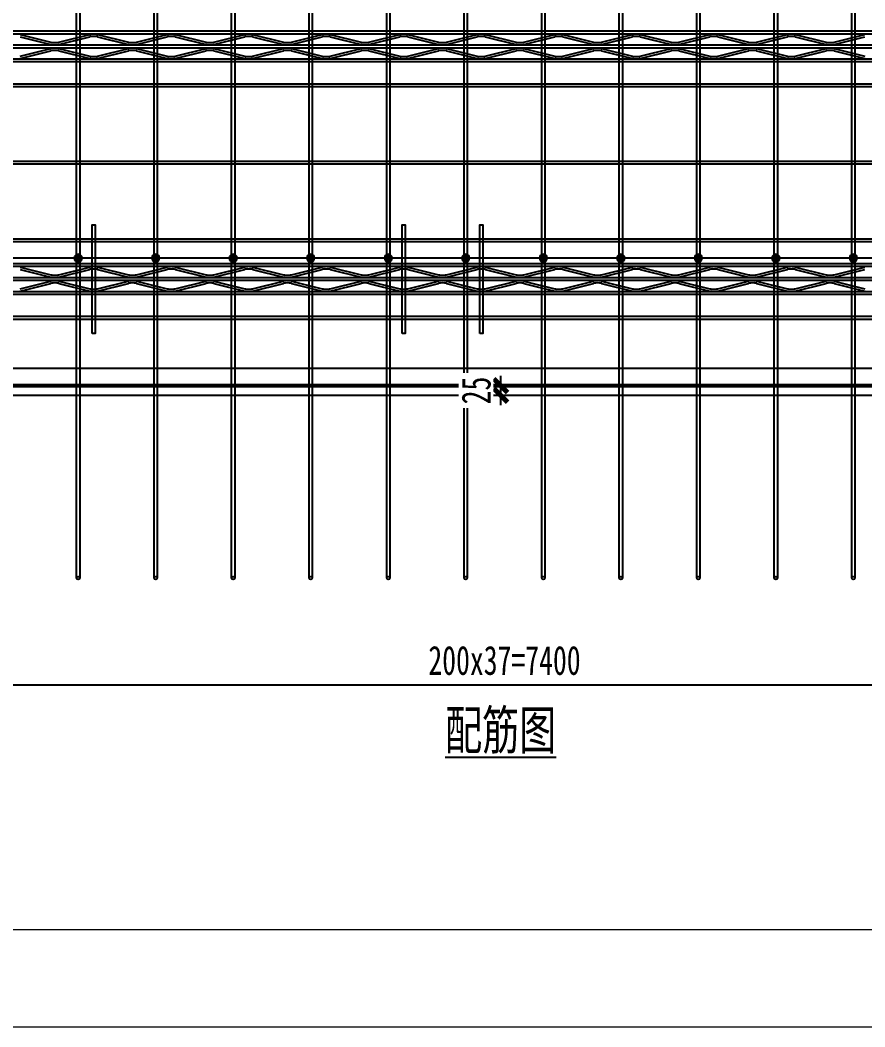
# Model space of a CAD drawing. Extents: x -524 to 129100, y -10500 to 1.
# Drawn here: x 2743 to 4922, y -10500 to -7903 of the extents above; entities that cross this region are included whole.
import ezdxf

# ---------------------------------------------------------------- set-up
doc = ezdxf.new("R2010")
doc.units = 0
doc.header["$LTSCALE"] = 250
doc.linetypes.add('BeePC_CENTER', pattern=[2, 1.25, -0.25, 0.25, -0.25])
doc.layers.get('0').update_dxf_attribs({"linetype": 'CONTINUOUS'})
doc.layers.get('Defpoints').update_dxf_attribs({"linetype": 'CONTINUOUS'})
for name, color, linetype in [('BeePC-CC', 171, 'CONTINUOUS'), ('BeePC-CCBZ', 110, 'CONTINUOUS'), ('BeePC-GJ-LEVEL', 141, 'CONTINUOUS'), ('BeePC-GJ-Truss', 185, 'CONTINUOUS'), ('BeePC-TONG-ZT', 50, 'CONTINUOUS')]:
    doc.layers.add(name, color=color, linetype=linetype)
doc.layers.add('G-ANNO-TTLB', color=7, linetype='CONTINUOUS', lineweight=9)
doc.layers.add('G-ANNO-TTLB-THIN', color=7, linetype='CONTINUOUS', lineweight=9)
doc.styles.add('BeePC_Dim', font='simfang.ttf', dxfattribs={"width": 0.7})
doc.styles.add('BeePC_Text', font='simfang.ttf', dxfattribs={"width": 0.7})
doc.dimstyles.new('BeePC_DIM_25_25', dxfattribs={"dimtxt": 75, "dimasz": 25, "dimexe": 25, "dimexo": 0, "dimgap": 25, "dimtad": 1, "dimdec": 0, "dimzin": 0, "dimdsep": 46, "dimtxsty": 'BeePC_Dim', "dimblk": 'ARCHTICK', "dimcen": 0, "dimdle": 25, "dimclrt": 7, "dimadec": 0, "dimazin": 0, "dimtfac": 1, "dimtdec": 0, "dimtix": 1, "dimtmove": 2, "dimatfit": 3, "dimfxl": 250, "dimfxlon": 1, "dimtfill": 1, "dimtolj": 1, "dimtzin": 0, "dimarcsym": 0})

# ---------------------------------------------------------------- blocks, each defined once
blk = doc.blocks.new('A2-嗡嗡 - A2_嗡嗡-493291-DB1详图')
at = {"layer": 'G-ANNO-TTLB'}
blk.add_line((586.5, -513), (27.5, -513), dxfattribs=at)
at = {"layer": 'G-ANNO-TTLB-THIN'}
blk.add_line((2.5, -523), (596.5, -523), dxfattribs=at)
blk = doc.blocks.new('_ArchTick')
at = {"color": 0, "linetype": 'ByBlock', "const_width": 0.5}
blk.add_lwpolyline([(-0.71, -0.71), (0.71, 0.71)], dxfattribs=at)
blk = doc.blocks.new('*D16')
at = {"layer": 'BeePC-CCBZ', "color": 0, "lineweight": -2, "transparency": 16777216}
for p, q in [((292.6, -9417.9), (292.6, -9642.9)), ((7692.6, -9417.9), (7692.6, -9642.9)), ((267.6, -9617.9), (7717.6, -9617.9))]:
    blk.add_line(p, q, dxfattribs=at)
at = {"layer": 'Defpoints', "color": 0, "transparency": 16777216}
for p in [(7692.6, -8083.3), (292.6, -8321.8), (7692.6, -9617.9)]:
    blk.add_point(p, dxfattribs=at)
at = {"layer": 'BeePC-CCBZ', "color": 0, "lineweight": -2, "transparency": 16777216, "xscale": 25, "yscale": 25, "zscale": 25, "rotation": 180}
blk.add_blockref('_ArchTick', (292.6, -9617.9), dxfattribs=at)
at = {"layer": 'BeePC-CCBZ', "color": 0, "lineweight": -2, "transparency": 16777216, "xscale": 25, "yscale": 25, "zscale": 25}
blk.add_blockref('_ArchTick', (7692.6, -9617.9), dxfattribs=at)
at = {"layer": 'BeePC-CCBZ', "color": 7, "linetype": 'BeePC_CENTER', "transparency": 16777216, "insert": (3992.6, -9555), "char_height": 75, "attachment_point": 5, "style": 'BeePC_Dim', "bg_fill": 3, "box_fill_scale": 1.1, "bg_fill_color": 256, "bg_fill_true_color": 13158600, "bg_fill_transparency": 0}
blk.add_mtext('\\A1;200x37=7400', dxfattribs=at)
blk = doc.blocks.new('*D20')
at = {"layer": 'BeePC-CCBZ', "color": 0, "lineweight": -2, "transparency": 16777216}
for p, q in [((8204.8, -6445.9), (8204.8, -8895.9)), ((8004.8, -6470.9), (8229.8, -6470.9)), ((8004.8, -8870.9), (8229.8, -8870.9))]:
    blk.add_line(p, q, dxfattribs=at)
at = {"layer": 'Defpoints', "color": 0, "transparency": 16777216}
for p in [(3982.6, -6470.9), (3982.6, -8870.9), (8204.8, -8870.9)]:
    blk.add_point(p, dxfattribs=at)
at = {"layer": 'BeePC-CCBZ', "color": 0, "lineweight": -2, "transparency": 16777216, "xscale": 25, "yscale": 25, "zscale": 25}
for p, rotation in [((8204.8, -6470.9), 90), ((8204.8, -8870.9), 270)]:
    blk.add_blockref('_ArchTick', p, dxfattribs=dict(at, rotation=rotation))
at = {"layer": 'BeePC-CCBZ', "color": 7, "linetype": 'BeePC_CENTER', "transparency": 16777216, "insert": (8141.9, -7670.9), "char_height": 75, "attachment_point": 5, "rotation": 90, "style": 'BeePC_Dim', "bg_fill": 3, "box_fill_scale": 1.1, "bg_fill_color": 256, "bg_fill_true_color": 13158600, "bg_fill_transparency": 0}
blk.add_mtext('\\A1;200x12=2400', dxfattribs=at)
blk = doc.blocks.new('*D21')
at = {"layer": 'BeePC-CCBZ', "color": 0, "lineweight": -2, "transparency": 16777216}
for p, q in [((8204.8, -8845.9), (8204.8, -9370.9)), ((8004.8, -8870.9), (8229.8, -8870.9)), ((8004.8, -9345.9), (8229.8, -9345.9))]:
    blk.add_line(p, q, dxfattribs=at)
at = {"layer": 'Defpoints', "color": 0, "transparency": 16777216}
for p in [(3982.6, -8870.9), (492.6, -9345.9), (8204.8, -9345.9)]:
    blk.add_point(p, dxfattribs=at)
at = {"layer": 'BeePC-CCBZ', "color": 0, "lineweight": -2, "transparency": 16777216, "xscale": 25, "yscale": 25, "zscale": 25}
for p, rotation in [((8204.8, -8870.9), 90), ((8204.8, -9345.9), 270)]:
    blk.add_blockref('_ArchTick', p, dxfattribs=dict(at, rotation=rotation))
at = {"layer": 'BeePC-CCBZ', "color": 7, "linetype": 'BeePC_CENTER', "transparency": 16777216, "insert": (8141.9, -9108.4), "char_height": 75, "attachment_point": 5, "rotation": 90, "style": 'BeePC_Dim', "bg_fill": 3, "box_fill_scale": 1.1, "bg_fill_color": 256, "bg_fill_true_color": 13158600, "bg_fill_transparency": 0}
blk.add_mtext('\\A1;475', dxfattribs=at)
blk = doc.blocks.new('*D22')
at = {"layer": 'BeePC-CCBZ', "color": 0, "lineweight": -2, "transparency": 16777216}
for p, q in [((3982.6, -8820.9), (3982.6, -8895.9)), ((3982.6, -8845.9), (3957.6, -8845.9)), ((3982.6, -8870.9), (3957.6, -8870.9))]:
    blk.add_line(p, q, dxfattribs=at)
at = {"layer": 'Defpoints', "color": 0, "transparency": 16777216}
for p in [(3982.6, -8845.9), (3982.6, -8870.9), (3982.6, -8870.9)]:
    blk.add_point(p, dxfattribs=at)
at = {"layer": 'BeePC-CCBZ', "color": 0, "lineweight": -2, "transparency": 16777216, "xscale": 25, "yscale": 25, "zscale": 25}
for p, rotation in [((3982.6, -8845.9), 270), ((3982.6, -8870.9), 90)]:
    blk.add_blockref('_ArchTick', p, dxfattribs=dict(at, rotation=rotation))
at = {"layer": 'BeePC-CCBZ', "color": 7, "linetype": 'BeePC_CENTER', "transparency": 16777216, "insert": (3919.7, -8858.4), "char_height": 75, "attachment_point": 5, "rotation": 90, "style": 'BeePC_Dim', "bg_fill": 3, "box_fill_scale": 1.1, "bg_fill_color": 256, "bg_fill_true_color": 13158600, "bg_fill_transparency": 0}
blk.add_mtext('\\A1;25', dxfattribs=at)
blk = doc.blocks.new('BeePC_TagPoint')
h = blk.add_hatch(color=256)
edge = h.paths.add_edge_path(flags=0)
edge.add_arc((0, 0), 10, 0, 180)
edge.add_arc((0, 0), 10, 180, 360)
blk.add_lwpolyline([(10, 0, 1), (-10, 0, 1)], format="xyb", close=True)

msp = doc.modelspace()

# ---------------------------------------------------------------- block references
at = {"xscale": 25, "yscale": 25, "zscale": 25}
msp.add_blockref('A2-嗡嗡 - A2_嗡嗡-493291-DB1详图', (-62.5, 2575), dxfattribs=at)

# ---------------------------------------------------------------- next in the draw order: linework, layer by layer
for points in [[(2928.6, -8710.9), (2928.6, -8430.9), (2936.6, -8430.9), (2936.6, -8710.9), (2928.6, -8710.9)], [(3728.6, -8710.9), (3728.6, -8430.9), (3736.6, -8430.9), (3736.6, -8710.9), (3728.6, -8710.9)], [(3928.6, -8710.9), (3928.6, -8430.9), (3936.6, -8430.9), (3936.6, -8710.9), (3928.6, -8710.9)]]:
    msp.add_lwpolyline(points)
at = {"layer": 'BeePC-GJ-LEVEL'}
for points in [[(2888.6, -9341.9), (2888.6, -6330.9), (2896.6, -6330.9), (2896.6, -9341.9)], [(3088.6, -9341.9), (3088.6, -6330.9), (3096.6, -6330.9), (3096.6, -9341.9)], [(3288.6, -9341.9), (3288.6, -6330.9), (3296.6, -6330.9), (3296.6, -9341.9)], [(3488.6, -9341.9), (3488.6, -6330.9), (3496.6, -6330.9), (3496.6, -9341.9)], [(3688.6, -9341.9), (3688.6, -6330.9), (3696.6, -6330.9), (3696.6, -9341.9)], [(3888.6, -9341.9), (3888.6, -6330.9), (3896.6, -6330.9), (3896.6, -9341.9)], [(4088.6, -9341.9), (4088.6, -6330.9), (4096.6, -6330.9), (4096.6, -9341.9)], [(4288.6, -9341.9), (4288.6, -6330.9), (4296.6, -6330.9), (4296.6, -9341.9)], [(4488.6, -9341.9), (4488.6, -6330.9), (4496.6, -6330.9), (4496.6, -9341.9)], [(4688.6, -9341.9), (4688.6, -6330.9), (4696.6, -6330.9), (4696.6, -9341.9)], [(4888.6, -9341.9), (4888.6, -6330.9), (4896.6, -6330.9), (4896.6, -9341.9)], [(-17.7, -8066.9), (7932.8, -8066.9), (7932.8, -8074.9), (-17.7, -8074.9), (-17.7, -8066.9)], [(-17.7, -8266.9), (7932.8, -8266.9), (7932.8, -8274.9), (-17.7, -8274.9), (-17.7, -8266.9)], [(-17.7, -8466.9), (7932.8, -8466.9), (7932.8, -8474.9), (-17.7, -8474.9), (-17.7, -8466.9)], [(-17.7, -8666.9), (7932.8, -8666.9), (7932.8, -8674.9), (-17.7, -8674.9), (-17.7, -8666.9)], [(187.3, -8842.9), (7777.8, -8842.9), (7777.8, -8848.9), (187.3, -8848.9), (187.3, -8842.9)]]:
    msp.add_lwpolyline(points, dxfattribs=at)
for centre in [(2892.6, -9341.9), (3092.6, -9341.9), (3292.6, -9341.9), (3492.6, -9341.9), (3692.6, -9341.9), (3892.6, -9341.9), (4092.6, -9341.9), (4292.6, -9341.9), (4492.6, -9341.9), (4692.6, -9341.9), (4892.6, -9341.9)]:
    msp.add_circle(centre, 4, dxfattribs=at)
at = {"layer": 'BeePC-GJ-Truss'}
for points in [[(232.6, -7930.9), (7732.6, -7930.9), (7732.6, -7938.9), (232.6, -7938.9), (232.6, -7930.9)], [(232.6, -7966.9), (7732.6, -7966.9), (7732.6, -7974.9), (232.6, -7974.9), (232.6, -7966.9), (236, -7966.8), (239.2, -7966.4), (242.8, -7965.8), (322.4, -7946.1)], [(2742.8, -7940.1), (2822.4, -7959.8)], [(2742.8, -7946.1), (2822.4, -7965.8)], [(2842.8, -7959.8), (2922.4, -7940.1)], [(2842.8, -7965.8), (2922.4, -7946.1)], [(2942.8, -7940.1), (3022.4, -7959.8)], [(2942.8, -7946.1), (3022.4, -7965.8)], [(3042.8, -7959.8), (3122.4, -7940.1)], [(3042.8, -7965.8), (3122.4, -7946.1)], [(3142.8, -7940.1), (3222.4, -7959.8)], [(3142.8, -7946.1), (3222.4, -7965.8)], [(3242.8, -7959.8), (3322.4, -7940.1)], [(3242.8, -7965.8), (3322.4, -7946.1)], [(3342.8, -7940.1), (3422.4, -7959.8)], [(3342.8, -7946.1), (3422.4, -7965.8)], [(3442.8, -7959.8), (3522.4, -7940.1)], [(3442.8, -7965.8), (3522.4, -7946.1)], [(3542.8, -7940.1), (3622.4, -7959.8)], [(3542.8, -7946.1), (3622.4, -7965.8)], [(3642.8, -7959.8), (3722.4, -7940.1)], [(3642.8, -7965.8), (3722.4, -7946.1)], [(3742.8, -7940.1), (3822.4, -7959.8)], [(3742.8, -7946.1), (3822.4, -7965.8)], [(3842.8, -7959.8), (3922.4, -7940.1)], [(3842.8, -7965.8), (3922.4, -7946.1)], [(3942.8, -7940.1), (4022.4, -7959.8)], [(3942.8, -7946.1), (4022.4, -7965.8)], [(4042.8, -7959.8), (4122.4, -7940.1)], [(4042.8, -7965.8), (4122.4, -7946.1)], [(4142.8, -7940.1), (4222.4, -7959.8)], [(4142.8, -7946.1), (4222.4, -7965.8)], [(4242.8, -7959.8), (4322.4, -7940.1)], [(4242.8, -7965.8), (4322.4, -7946.1)], [(4342.8, -7940.1), (4422.4, -7959.8)], [(4342.8, -7946.1), (4422.4, -7965.8)], [(4442.8, -7959.8), (4522.4, -7940.1)], [(4442.8, -7965.8), (4522.4, -7946.1)], [(4542.8, -7940.1), (4622.4, -7959.8)], [(4542.8, -7946.1), (4622.4, -7965.8)], [(4642.8, -7959.8), (4722.4, -7940.1)], [(4642.8, -7965.8), (4722.4, -7946.1)], [(4742.8, -7940.1), (4822.4, -7959.8)], [(4742.8, -7946.1), (4822.4, -7965.8)], [(4842.8, -7959.8), (4922.4, -7940.1)], [(4842.8, -7965.8), (4922.4, -7946.1)], [(2742.8, -7995.8), (2822.4, -7976.1)], [(2742.8, -8001.8), (2822.4, -7982.1)], [(2842.8, -7976.1), (2922.4, -7995.8)], [(2842.8, -7982.1), (2922.4, -8001.8)], [(2942.8, -7995.8), (3022.4, -7976.1)], [(2942.8, -8001.8), (3022.4, -7982.1)], [(3042.8, -7976.1), (3122.4, -7995.8)], [(3042.8, -7982.1), (3122.4, -8001.8)], [(3142.8, -7995.8), (3222.4, -7976.1)], [(3142.8, -8001.8), (3222.4, -7982.1)], [(3242.8, -7976.1), (3322.4, -7995.8)], [(3242.8, -7982.1), (3322.4, -8001.8)], [(3342.8, -7995.8), (3422.4, -7976.1)], [(3342.8, -8001.8), (3422.4, -7982.1)], [(3442.8, -7976.1), (3522.4, -7995.8)], [(3442.8, -7982.1), (3522.4, -8001.8)], [(3542.8, -7995.8), (3622.4, -7976.1)], [(3542.8, -8001.8), (3622.4, -7982.1)], [(3642.8, -7976.1), (3722.4, -7995.8)], [(3642.8, -7982.1), (3722.4, -8001.8)], [(3742.8, -7995.8), (3822.4, -7976.1)], [(3742.8, -8001.8), (3822.4, -7982.1)], [(3842.8, -7976.1), (3922.4, -7995.8)], [(3842.8, -7982.1), (3922.4, -8001.8)], [(3942.8, -7995.8), (4022.4, -7976.1)], [(3942.8, -8001.8), (4022.4, -7982.1)], [(4042.8, -7976.1), (4122.4, -7995.8)], [(4042.8, -7982.1), (4122.4, -8001.8)], [(4142.8, -7995.8), (4222.4, -7976.1)], [(4142.8, -8001.8), (4222.4, -7982.1)], [(4242.8, -7976.1), (4322.4, -7995.8)], [(4242.8, -7982.1), (4322.4, -8001.8)], [(4342.8, -7995.8), (4422.4, -7976.1)], [(4342.8, -8001.8), (4422.4, -7982.1)], [(4442.8, -7976.1), (4522.4, -7995.8)], [(4442.8, -7982.1), (4522.4, -8001.8)], [(4542.8, -7995.8), (4622.4, -7976.1)], [(4542.8, -8001.8), (4622.4, -7982.1)], [(4642.8, -7976.1), (4722.4, -7995.8)], [(4642.8, -7982.1), (4722.4, -8001.8)], [(4742.8, -7995.8), (4822.4, -7976.1)], [(4742.8, -8001.8), (4822.4, -7982.1)], [(4842.8, -7976.1), (4922.4, -7995.8)], [(4842.8, -7982.1), (4922.4, -8001.8)], [(232.6, -8002.9), (7732.6, -8002.9), (7732.6, -8010.9), (232.6, -8010.9), (232.6, -8002.9)], [(232.6, -8530.9), (7732.6, -8530.9), (7732.6, -8538.9), (232.6, -8538.9), (232.6, -8530.9)], [(2742.8, -8540.1), (2822.4, -8559.8)], [(2842.8, -8559.8), (2922.4, -8540.1)], [(2942.8, -8540.1), (3022.4, -8559.8)], [(3042.8, -8559.8), (3122.4, -8540.1)], [(3142.8, -8540.1), (3222.4, -8559.8)], [(3242.8, -8559.8), (3322.4, -8540.1)], [(3342.8, -8540.1), (3422.4, -8559.8)], [(3442.8, -8559.8), (3522.4, -8540.1)], [(3542.8, -8540.1), (3622.4, -8559.8)], [(3642.8, -8559.8), (3722.4, -8540.1)], [(3742.8, -8540.1), (3822.4, -8559.8)], [(3842.8, -8559.8), (3922.4, -8540.1)], [(3942.8, -8540.1), (4022.4, -8559.8)], [(4042.8, -8559.8), (4122.4, -8540.1)], [(4142.8, -8540.1), (4222.4, -8559.8)], [(4242.8, -8559.8), (4322.4, -8540.1)], [(4342.8, -8540.1), (4422.4, -8559.8)], [(4442.8, -8559.8), (4522.4, -8540.1)], [(4542.8, -8540.1), (4622.4, -8559.8)], [(4642.8, -8559.8), (4722.4, -8540.1)], [(4742.8, -8540.1), (4822.4, -8559.8)], [(4842.8, -8559.8), (4922.4, -8540.1)], [(232.6, -8566.9), (7732.6, -8566.9), (7732.6, -8574.9), (232.6, -8574.9), (232.6, -8566.9), (236, -8566.8), (239.2, -8566.4), (242.8, -8565.8), (322.4, -8546.1)], [(2742.8, -8546.1), (2822.4, -8565.8)], [(2842.8, -8565.8), (2922.4, -8546.1)], [(2942.8, -8546.1), (3022.4, -8565.8)], [(3042.8, -8565.8), (3122.4, -8546.1)], [(3142.8, -8546.1), (3222.4, -8565.8)], [(3242.8, -8565.8), (3322.4, -8546.1)], [(3342.8, -8546.1), (3422.4, -8565.8)], [(3442.8, -8565.8), (3522.4, -8546.1)], [(3542.8, -8546.1), (3622.4, -8565.8)], [(3642.8, -8565.8), (3722.4, -8546.1)], [(3742.8, -8546.1), (3822.4, -8565.8)], [(3842.8, -8565.8), (3922.4, -8546.1)], [(3942.8, -8546.1), (4022.4, -8565.8)], [(4042.8, -8565.8), (4122.4, -8546.1)], [(4142.8, -8546.1), (4222.4, -8565.8)], [(4242.8, -8565.8), (4322.4, -8546.1)], [(4342.8, -8546.1), (4422.4, -8565.8)], [(4442.8, -8565.8), (4522.4, -8546.1)], [(4542.8, -8546.1), (4622.4, -8565.8)], [(4642.8, -8565.8), (4722.4, -8546.1)], [(4742.8, -8546.1), (4822.4, -8565.8)], [(4842.8, -8565.8), (4922.4, -8546.1)], [(2742.8, -8595.8), (2822.4, -8576.1)], [(2742.8, -8601.8), (2822.4, -8582.1)], [(2842.8, -8576.1), (2922.4, -8595.8)], [(2842.8, -8582.1), (2922.4, -8601.8)], [(2942.8, -8595.8), (3022.4, -8576.1)], [(2942.8, -8601.8), (3022.4, -8582.1)], [(3042.8, -8576.1), (3122.4, -8595.8)], [(3042.8, -8582.1), (3122.4, -8601.8)], [(3142.8, -8595.8), (3222.4, -8576.1)], [(3142.8, -8601.8), (3222.4, -8582.1)], [(3242.8, -8576.1), (3322.4, -8595.8)], [(3242.8, -8582.1), (3322.4, -8601.8)], [(3342.8, -8595.8), (3422.4, -8576.1)], [(3342.8, -8601.8), (3422.4, -8582.1)], [(3442.8, -8576.1), (3522.4, -8595.8)], [(3442.8, -8582.1), (3522.4, -8601.8)], [(3542.8, -8595.8), (3622.4, -8576.1)], [(3542.8, -8601.8), (3622.4, -8582.1)], [(3642.8, -8576.1), (3722.4, -8595.8)], [(3642.8, -8582.1), (3722.4, -8601.8)], [(3742.8, -8595.8), (3822.4, -8576.1)], [(3742.8, -8601.8), (3822.4, -8582.1)], [(3842.8, -8576.1), (3922.4, -8595.8)], [(3842.8, -8582.1), (3922.4, -8601.8)], [(3942.8, -8595.8), (4022.4, -8576.1)], [(3942.8, -8601.8), (4022.4, -8582.1)], [(4042.8, -8576.1), (4122.4, -8595.8)], [(4042.8, -8582.1), (4122.4, -8601.8)], [(4142.8, -8595.8), (4222.4, -8576.1)], [(4142.8, -8601.8), (4222.4, -8582.1)], [(4242.8, -8576.1), (4322.4, -8595.8)], [(4242.8, -8582.1), (4322.4, -8601.8)], [(4342.8, -8595.8), (4422.4, -8576.1)], [(4342.8, -8601.8), (4422.4, -8582.1)], [(4442.8, -8576.1), (4522.4, -8595.8)], [(4442.8, -8582.1), (4522.4, -8601.8)], [(4542.8, -8595.8), (4622.4, -8576.1)], [(4542.8, -8601.8), (4622.4, -8582.1)], [(4642.8, -8576.1), (4722.4, -8595.8)], [(4642.8, -8582.1), (4722.4, -8601.8)], [(4742.8, -8595.8), (4822.4, -8576.1)], [(4742.8, -8601.8), (4822.4, -8582.1)], [(4842.8, -8576.1), (4922.4, -8595.8)], [(4842.8, -8582.1), (4922.4, -8601.8)], [(232.6, -8602.9), (7732.6, -8602.9), (7732.6, -8610.9), (232.6, -8610.9), (232.6, -8602.9)]]:
    msp.add_lwpolyline(points, dxfattribs=at)
for centre, major_axis, start_param, end_param in [((2933.8, -7944.1), (18, 0), 1.635672, 2.256488), ((2931.4, -7948.4), (12, 0), 1.470144, 2.422017), ((2931.4, -7944.1), (18, 0), 0.885104, 1.50592), ((2933.8, -7948.4), (12, 0), 0.719576, 1.671449), ((3133.8, -7944.1), (18, 0), 1.635672, 2.256488), ((3131.4, -7948.4), (12, 0), 1.470144, 2.422017), ((3131.4, -7944.1), (18, 0), 0.885104, 1.50592), ((3133.8, -7948.4), (12, 0), 0.719576, 1.671449), ((3333.8, -7944.1), (18, 0), 1.635672, 2.256488), ((3331.4, -7948.4), (12, 0), 1.470144, 2.422017), ((3331.4, -7944.1), (18, 0), 0.885104, 1.50592), ((3333.8, -7948.4), (12, 0), 0.719576, 1.671449), ((3533.8, -7944.1), (18, 0), 1.635672, 2.256488), ((3531.4, -7948.4), (12, 0), 1.470144, 2.422017), ((3531.4, -7944.1), (18, 0), 0.885104, 1.50592), ((3533.8, -7948.4), (12, 0), 0.719576, 1.671449), ((3733.8, -7944.1), (18, 0), 1.635672, 2.256488), ((3731.4, -7948.4), (12, 0), 1.470144, 2.422017), ((3731.4, -7944.1), (18, 0), 0.885104, 1.50592), ((3733.8, -7948.4), (12, 0), 0.719576, 1.671449), ((3933.8, -7944.1), (18, 0), 1.635672, 2.256488), ((3931.4, -7948.4), (12, 0), 1.470144, 2.422017), ((3931.4, -7944.1), (18, 0), 0.885104, 1.50592), ((3933.8, -7948.4), (12, 0), 0.719576, 1.671449), ((4133.8, -7944.1), (18, 0), 1.635672, 2.256488), ((4131.4, -7948.4), (12, 0), 1.470144, 2.422017), ((4131.4, -7944.1), (18, 0), 0.885104, 1.50592), ((4133.8, -7948.4), (12, 0), 0.719576, 1.671449), ((4333.8, -7944.1), (18, 0), 1.635672, 2.256488), ((4331.4, -7948.4), (12, 0), 1.470144, 2.422017), ((4331.4, -7944.1), (18, 0), 0.885104, 1.50592), ((4333.8, -7948.4), (12, 0), 0.719576, 1.671449), ((4533.8, -7944.1), (18, 0), 1.635672, 2.256488), ((4531.4, -7948.4), (12, 0), 1.470144, 2.422017), ((4531.4, -7944.1), (18, 0), 0.885104, 1.50592), ((4533.8, -7948.4), (12, 0), 0.719576, 1.671449), ((4733.8, -7944.1), (18, 0), 1.635672, 2.256488), ((4731.4, -7948.4), (12, 0), 1.470144, 2.422017), ((4731.4, -7944.1), (18, 0), 0.885104, 1.50592), ((4733.8, -7948.4), (12, 0), 0.719576, 1.671449), ((2831.4, -7957.5), (12, 0), 3.861169, 4.813041), ((2833.8, -7961.8), (18, 0), 4.026697, 4.647513), ((2833.8, -7957.5), (12, 0), 4.611737, 5.563609), ((2831.4, -7961.8), (18, 0), 4.777265, 5.398081), ((3031.4, -7957.5), (12, 0), 3.861169, 4.813041), ((3033.8, -7961.8), (18, 0), 4.026697, 4.647513), ((3033.8, -7957.5), (12, 0), 4.611737, 5.563609), ((3031.4, -7961.8), (18, 0), 4.777265, 5.398081), ((3231.4, -7957.5), (12, 0), 3.861169, 4.813041), ((3233.8, -7961.8), (18, 0), 4.026697, 4.647513), ((3233.8, -7957.5), (12, 0), 4.611737, 5.563609), ((3231.4, -7961.8), (18, 0), 4.777265, 5.398081), ((3431.4, -7957.5), (12, 0), 3.861169, 4.813041), ((3433.8, -7961.8), (18, 0), 4.026697, 4.647513), ((3433.8, -7957.5), (12, 0), 4.611737, 5.563609), ((3431.4, -7961.8), (18, 0), 4.777265, 5.398081), ((3631.4, -7957.5), (12, 0), 3.861169, 4.813041), ((3633.8, -7961.8), (18, 0), 4.026697, 4.647513), ((3633.8, -7957.5), (12, 0), 4.611737, 5.563609), ((3631.4, -7961.8), (18, 0), 4.777265, 5.398081), ((3831.4, -7957.5), (12, 0), 3.861169, 4.813041), ((3833.8, -7961.8), (18, 0), 4.026697, 4.647513), ((3833.8, -7957.5), (12, 0), 4.611737, 5.563609), ((3831.4, -7961.8), (18, 0), 4.777265, 5.398081), ((4031.4, -7957.5), (12, 0), 3.861169, 4.813041), ((4033.8, -7961.8), (18, 0), 4.026697, 4.647513), ((4033.8, -7957.5), (12, 0), 4.611737, 5.563609), ((4031.4, -7961.8), (18, 0), 4.777265, 5.398081), ((4231.4, -7957.5), (12, 0), 3.861169, 4.813041), ((4233.8, -7961.8), (18, 0), 4.026697, 4.647513), ((4233.8, -7957.5), (12, 0), 4.611737, 5.563609), ((4231.4, -7961.8), (18, 0), 4.777265, 5.398081), ((4431.4, -7957.5), (12, 0), 3.861169, 4.813041), ((4433.8, -7961.8), (18, 0), 4.026697, 4.647513), ((4433.8, -7957.5), (12, 0), 4.611737, 5.563609), ((4431.4, -7961.8), (18, 0), 4.777265, 5.398081), ((4631.4, -7957.5), (12, 0), 3.861169, 4.813041), ((4633.8, -7961.8), (18, 0), 4.026697, 4.647513), ((4633.8, -7957.5), (12, 0), 4.611737, 5.563609), ((4631.4, -7961.8), (18, 0), 4.777265, 5.398081), ((4831.4, -7957.5), (12, 0), 3.861169, 4.813041), ((4833.8, -7961.8), (18, 0), 4.026697, 4.647513), ((4833.8, -7957.5), (12, 0), 4.611737, 5.563609), ((4831.4, -7961.8), (18, 0), 4.777265, 5.398081), ((2833.8, -7980.1), (18, 0), 1.635672, 2.256488), ((2831.4, -7984.4), (12, 0), 1.470144, 2.422017), ((2831.4, -7980.1), (18, 0), 0.885104, 1.50592), ((2833.8, -7984.4), (12, 0), 0.719576, 1.671449), ((2931.4, -7993.5), (12, 0), 3.861169, 4.813041), ((2933.8, -7993.5), (12, 0), 4.611737, 5.563609), ((3033.8, -7980.1), (18, 0), 1.635672, 2.256488), ((3031.4, -7984.4), (12, 0), 1.470144, 2.422017), ((3031.4, -7980.1), (18, 0), 0.885104, 1.50592), ((3033.8, -7984.4), (12, 0), 0.719576, 1.671449), ((3131.4, -7993.5), (12, 0), 3.861169, 4.813041), ((3133.8, -7993.5), (12, 0), 4.611737, 5.563609), ((3233.8, -7980.1), (18, 0), 1.635672, 2.256488), ((3231.4, -7984.4), (12, 0), 1.470144, 2.422017), ((3231.4, -7980.1), (18, 0), 0.885104, 1.50592), ((3233.8, -7984.4), (12, 0), 0.719576, 1.671449), ((3331.4, -7993.5), (12, 0), 3.861169, 4.813041), ((3333.8, -7993.5), (12, 0), 4.611737, 5.563609), ((3433.8, -7980.1), (18, 0), 1.635672, 2.256488), ((3431.4, -7984.4), (12, 0), 1.470144, 2.422017), ((3431.4, -7980.1), (18, 0), 0.885104, 1.50592), ((3433.8, -7984.4), (12, 0), 0.719576, 1.671449), ((3531.4, -7993.5), (12, 0), 3.861169, 4.813041), ((3533.8, -7993.5), (12, 0), 4.611737, 5.563609), ((3633.8, -7980.1), (18, 0), 1.635672, 2.256488), ((3631.4, -7984.4), (12, 0), 1.470144, 2.422017), ((3631.4, -7980.1), (18, 0), 0.885104, 1.50592), ((3633.8, -7984.4), (12, 0), 0.719576, 1.671449), ((3731.4, -7993.5), (12, 0), 3.861169, 4.813041), ((3733.8, -7993.5), (12, 0), 4.611737, 5.563609), ((3833.8, -7980.1), (18, 0), 1.635672, 2.256488), ((3831.4, -7984.4), (12, 0), 1.470144, 2.422017), ((3831.4, -7980.1), (18, 0), 0.885104, 1.50592), ((3833.8, -7984.4), (12, 0), 0.719576, 1.671449), ((3931.4, -7993.5), (12, 0), 3.861169, 4.813041), ((3933.8, -7993.5), (12, 0), 4.611737, 5.563609), ((4033.8, -7980.1), (18, 0), 1.635672, 2.256488), ((4031.4, -7984.4), (12, 0), 1.470144, 2.422017), ((4031.4, -7980.1), (18, 0), 0.885104, 1.50592), ((4033.8, -7984.4), (12, 0), 0.719576, 1.671449), ((4131.4, -7993.5), (12, 0), 3.861169, 4.813041), ((4133.8, -7993.5), (12, 0), 4.611737, 5.563609), ((4233.8, -7980.1), (18, 0), 1.635672, 2.256488), ((4231.4, -7984.4), (12, 0), 1.470144, 2.422017), ((4231.4, -7980.1), (18, 0), 0.885104, 1.50592), ((4233.8, -7984.4), (12, 0), 0.719576, 1.671449), ((4331.4, -7993.5), (12, 0), 3.861169, 4.813041), ((4333.8, -7993.5), (12, 0), 4.611737, 5.563609), ((4433.8, -7980.1), (18, 0), 1.635672, 2.256488), ((4431.4, -7984.4), (12, 0), 1.470144, 2.422017), ((4431.4, -7980.1), (18, 0), 0.885104, 1.50592), ((4433.8, -7984.4), (12, 0), 0.719576, 1.671449), ((4531.4, -7993.5), (12, 0), 3.861169, 4.813041), ((4533.8, -7993.5), (12, 0), 4.611737, 5.563609), ((4633.8, -7980.1), (18, 0), 1.635672, 2.256488), ((4631.4, -7984.4), (12, 0), 1.470144, 2.422017), ((4631.4, -7980.1), (18, 0), 0.885104, 1.50592), ((4633.8, -7984.4), (12, 0), 0.719576, 1.671449), ((4731.4, -7993.5), (12, 0), 3.861169, 4.813041), ((4733.8, -7993.5), (12, 0), 4.611737, 5.563609), ((4833.8, -7980.1), (18, 0), 1.635672, 2.256488), ((4831.4, -7984.4), (12, 0), 1.470144, 2.422017), ((4831.4, -7980.1), (18, 0), 0.885104, 1.50592), ((4833.8, -7984.4), (12, 0), 0.719576, 1.671449), ((2933.8, -7997.8), (18, 0), 4.026697, 4.647513), ((2931.4, -7997.8), (18, 0), 4.777265, 5.398081), ((3133.8, -7997.8), (18, 0), 4.026697, 4.647513), ((3131.4, -7997.8), (18, 0), 4.777265, 5.398081), ((3333.8, -7997.8), (18, 0), 4.026697, 4.647513), ((3331.4, -7997.8), (18, 0), 4.777265, 5.398081), ((3533.8, -7997.8), (18, 0), 4.026697, 4.647513), ((3531.4, -7997.8), (18, 0), 4.777265, 5.398081), ((3733.8, -7997.8), (18, 0), 4.026697, 4.647513), ((3731.4, -7997.8), (18, 0), 4.777265, 5.398081), ((3933.8, -7997.8), (18, 0), 4.026697, 4.647513), ((3931.4, -7997.8), (18, 0), 4.777265, 5.398081), ((4133.8, -7997.8), (18, 0), 4.026697, 4.647513), ((4131.4, -7997.8), (18, 0), 4.777265, 5.398081), ((4333.8, -7997.8), (18, 0), 4.026697, 4.647513), ((4331.4, -7997.8), (18, 0), 4.777265, 5.398081), ((4533.8, -7997.8), (18, 0), 4.026697, 4.647513), ((4531.4, -7997.8), (18, 0), 4.777265, 5.398081), ((4733.8, -7997.8), (18, 0), 4.026697, 4.647513), ((4731.4, -7997.8), (18, 0), 4.777265, 5.398081), ((2933.8, -8544.1), (18, 0), 1.635672, 2.256488), ((2931.4, -8544.1), (18, 0), 0.885104, 1.50592), ((3133.8, -8544.1), (18, 0), 1.635672, 2.256488), ((3131.4, -8544.1), (18, 0), 0.885104, 1.50592), ((3333.8, -8544.1), (18, 0), 1.635672, 2.256488), ((3331.4, -8544.1), (18, 0), 0.885104, 1.50592), ((3533.8, -8544.1), (18, 0), 1.635672, 2.256488), ((3531.4, -8544.1), (18, 0), 0.885104, 1.50592), ((3733.8, -8544.1), (18, 0), 1.635672, 2.256488), ((3731.4, -8544.1), (18, 0), 0.885104, 1.50592), ((3933.8, -8544.1), (18, 0), 1.635672, 2.256488), ((3931.4, -8544.1), (18, 0), 0.885104, 1.50592), ((4133.8, -8544.1), (18, 0), 1.635672, 2.256488), ((4131.4, -8544.1), (18, 0), 0.885104, 1.50592), ((4333.8, -8544.1), (18, 0), 1.635672, 2.256488), ((4331.4, -8544.1), (18, 0), 0.885104, 1.50592), ((4533.8, -8544.1), (18, 0), 1.635672, 2.256488), ((4531.4, -8544.1), (18, 0), 0.885104, 1.50592), ((4733.8, -8544.1), (18, 0), 1.635672, 2.256488), ((4731.4, -8544.1), (18, 0), 0.885104, 1.50592), ((2831.4, -8557.5), (12, 0), 3.861169, 4.813041), ((2833.8, -8561.8), (18, 0), 4.026697, 4.647513), ((2833.8, -8557.5), (12, 0), 4.611737, 5.563609), ((2831.4, -8561.8), (18, 0), 4.777265, 5.398081), ((2931.4, -8548.4), (12, 0), 1.470144, 2.422017), ((2933.8, -8548.4), (12, 0), 0.719576, 1.671449), ((3031.4, -8557.5), (12, 0), 3.861169, 4.813041), ((3033.8, -8561.8), (18, 0), 4.026697, 4.647513), ((3033.8, -8557.5), (12, 0), 4.611737, 5.563609), ((3031.4, -8561.8), (18, 0), 4.777265, 5.398081), ((3131.4, -8548.4), (12, 0), 1.470144, 2.422017), ((3133.8, -8548.4), (12, 0), 0.719576, 1.671449), ((3231.4, -8557.5), (12, 0), 3.861169, 4.813041), ((3233.8, -8561.8), (18, 0), 4.026697, 4.647513), ((3233.8, -8557.5), (12, 0), 4.611737, 5.563609), ((3231.4, -8561.8), (18, 0), 4.777265, 5.398081), ((3331.4, -8548.4), (12, 0), 1.470144, 2.422017), ((3333.8, -8548.4), (12, 0), 0.719576, 1.671449), ((3431.4, -8557.5), (12, 0), 3.861169, 4.813041), ((3433.8, -8561.8), (18, 0), 4.026697, 4.647513), ((3433.8, -8557.5), (12, 0), 4.611737, 5.563609), ((3431.4, -8561.8), (18, 0), 4.777265, 5.398081), ((3531.4, -8548.4), (12, 0), 1.470144, 2.422017), ((3533.8, -8548.4), (12, 0), 0.719576, 1.671449), ((3631.4, -8557.5), (12, 0), 3.861169, 4.813041), ((3633.8, -8561.8), (18, 0), 4.026697, 4.647513), ((3633.8, -8557.5), (12, 0), 4.611737, 5.563609), ((3631.4, -8561.8), (18, 0), 4.777265, 5.398081), ((3731.4, -8548.4), (12, 0), 1.470144, 2.422017), ((3733.8, -8548.4), (12, 0), 0.719576, 1.671449), ((3831.4, -8557.5), (12, 0), 3.861169, 4.813041), ((3833.8, -8561.8), (18, 0), 4.026697, 4.647513), ((3833.8, -8557.5), (12, 0), 4.611737, 5.563609), ((3831.4, -8561.8), (18, 0), 4.777265, 5.398081), ((3931.4, -8548.4), (12, 0), 1.470144, 2.422017), ((3933.8, -8548.4), (12, 0), 0.719576, 1.671449), ((4031.4, -8557.5), (12, 0), 3.861169, 4.813041), ((4033.8, -8561.8), (18, 0), 4.026697, 4.647513), ((4033.8, -8557.5), (12, 0), 4.611737, 5.563609), ((4031.4, -8561.8), (18, 0), 4.777265, 5.398081), ((4131.4, -8548.4), (12, 0), 1.470144, 2.422017), ((4133.8, -8548.4), (12, 0), 0.719576, 1.671449), ((4231.4, -8557.5), (12, 0), 3.861169, 4.813041), ((4233.8, -8561.8), (18, 0), 4.026697, 4.647513), ((4233.8, -8557.5), (12, 0), 4.611737, 5.563609), ((4231.4, -8561.8), (18, 0), 4.777265, 5.398081), ((4331.4, -8548.4), (12, 0), 1.470144, 2.422017), ((4333.8, -8548.4), (12, 0), 0.719576, 1.671449), ((4431.4, -8557.5), (12, 0), 3.861169, 4.813041), ((4433.8, -8561.8), (18, 0), 4.026697, 4.647513), ((4433.8, -8557.5), (12, 0), 4.611737, 5.563609), ((4431.4, -8561.8), (18, 0), 4.777265, 5.398081), ((4531.4, -8548.4), (12, 0), 1.470144, 2.422017), ((4533.8, -8548.4), (12, 0), 0.719576, 1.671449), ((4631.4, -8557.5), (12, 0), 3.861169, 4.813041), ((4633.8, -8561.8), (18, 0), 4.026697, 4.647513), ((4633.8, -8557.5), (12, 0), 4.611737, 5.563609), ((4631.4, -8561.8), (18, 0), 4.777265, 5.398081), ((4731.4, -8548.4), (12, 0), 1.470144, 2.422017), ((4733.8, -8548.4), (12, 0), 0.719576, 1.671449), ((4831.4, -8557.5), (12, 0), 3.861169, 4.813041), ((4833.8, -8561.8), (18, 0), 4.026697, 4.647513), ((4833.8, -8557.5), (12, 0), 4.611737, 5.563609), ((4831.4, -8561.8), (18, 0), 4.777265, 5.398081), ((2833.8, -8580.1), (18, 0), 1.635672, 2.256488), ((2831.4, -8584.4), (12, 0), 1.470144, 2.422017), ((2831.4, -8580.1), (18, 0), 0.885104, 1.50592), ((2833.8, -8584.4), (12, 0), 0.719576, 1.671449), ((2931.4, -8593.5), (12, 0), 3.861169, 4.813041), ((2933.8, -8593.5), (12, 0), 4.611737, 5.563609), ((3033.8, -8580.1), (18, 0), 1.635672, 2.256488), ((3031.4, -8584.4), (12, 0), 1.470144, 2.422017), ((3031.4, -8580.1), (18, 0), 0.885104, 1.50592), ((3033.8, -8584.4), (12, 0), 0.719576, 1.671449), ((3131.4, -8593.5), (12, 0), 3.861169, 4.813041), ((3133.8, -8593.5), (12, 0), 4.611737, 5.563609), ((3233.8, -8580.1), (18, 0), 1.635672, 2.256488), ((3231.4, -8584.4), (12, 0), 1.470144, 2.422017), ((3231.4, -8580.1), (18, 0), 0.885104, 1.50592), ((3233.8, -8584.4), (12, 0), 0.719576, 1.671449), ((3331.4, -8593.5), (12, 0), 3.861169, 4.813041), ((3333.8, -8593.5), (12, 0), 4.611737, 5.563609), ((3433.8, -8580.1), (18, 0), 1.635672, 2.256488), ((3431.4, -8584.4), (12, 0), 1.470144, 2.422017), ((3431.4, -8580.1), (18, 0), 0.885104, 1.50592), ((3433.8, -8584.4), (12, 0), 0.719576, 1.671449), ((3531.4, -8593.5), (12, 0), 3.861169, 4.813041), ((3533.8, -8593.5), (12, 0), 4.611737, 5.563609), ((3633.8, -8580.1), (18, 0), 1.635672, 2.256488), ((3631.4, -8584.4), (12, 0), 1.470144, 2.422017), ((3631.4, -8580.1), (18, 0), 0.885104, 1.50592), ((3633.8, -8584.4), (12, 0), 0.719576, 1.671449), ((3731.4, -8593.5), (12, 0), 3.861169, 4.813041), ((3733.8, -8593.5), (12, 0), 4.611737, 5.563609), ((3833.8, -8580.1), (18, 0), 1.635672, 2.256488), ((3831.4, -8584.4), (12, 0), 1.470144, 2.422017), ((3831.4, -8580.1), (18, 0), 0.885104, 1.50592), ((3833.8, -8584.4), (12, 0), 0.719576, 1.671449), ((3931.4, -8593.5), (12, 0), 3.861169, 4.813041), ((3933.8, -8593.5), (12, 0), 4.611737, 5.563609), ((4033.8, -8580.1), (18, 0), 1.635672, 2.256488), ((4031.4, -8584.4), (12, 0), 1.470144, 2.422017), ((4031.4, -8580.1), (18, 0), 0.885104, 1.50592), ((4033.8, -8584.4), (12, 0), 0.719576, 1.671449), ((4131.4, -8593.5), (12, 0), 3.861169, 4.813041), ((4133.8, -8593.5), (12, 0), 4.611737, 5.563609), ((4233.8, -8580.1), (18, 0), 1.635672, 2.256488), ((4231.4, -8584.4), (12, 0), 1.470144, 2.422017), ((4231.4, -8580.1), (18, 0), 0.885104, 1.50592), ((4233.8, -8584.4), (12, 0), 0.719576, 1.671449), ((4331.4, -8593.5), (12, 0), 3.861169, 4.813041), ((4333.8, -8593.5), (12, 0), 4.611737, 5.563609), ((4433.8, -8580.1), (18, 0), 1.635672, 2.256488), ((4431.4, -8584.4), (12, 0), 1.470144, 2.422017), ((4431.4, -8580.1), (18, 0), 0.885104, 1.50592), ((4433.8, -8584.4), (12, 0), 0.719576, 1.671449), ((4531.4, -8593.5), (12, 0), 3.861169, 4.813041), ((4533.8, -8593.5), (12, 0), 4.611737, 5.563609), ((4633.8, -8580.1), (18, 0), 1.635672, 2.256488), ((4631.4, -8584.4), (12, 0), 1.470144, 2.422017), ((4631.4, -8580.1), (18, 0), 0.885104, 1.50592), ((4633.8, -8584.4), (12, 0), 0.719576, 1.671449), ((4731.4, -8593.5), (12, 0), 3.861169, 4.813041), ((4733.8, -8593.5), (12, 0), 4.611737, 5.563609), ((4833.8, -8580.1), (18, 0), 1.635672, 2.256488), ((4831.4, -8584.4), (12, 0), 1.470144, 2.422017), ((4831.4, -8580.1), (18, 0), 0.885104, 1.50592), ((4833.8, -8584.4), (12, 0), 0.719576, 1.671449), ((2933.8, -8597.8), (18, 0), 4.026697, 4.647513), ((2931.4, -8597.8), (18, 0), 4.777265, 5.398081), ((3133.8, -8597.8), (18, 0), 4.026697, 4.647513), ((3131.4, -8597.8), (18, 0), 4.777265, 5.398081), ((3333.8, -8597.8), (18, 0), 4.026697, 4.647513), ((3331.4, -8597.8), (18, 0), 4.777265, 5.398081), ((3533.8, -8597.8), (18, 0), 4.026697, 4.647513), ((3531.4, -8597.8), (18, 0), 4.777265, 5.398081), ((3733.8, -8597.8), (18, 0), 4.026697, 4.647513), ((3731.4, -8597.8), (18, 0), 4.777265, 5.398081), ((3933.8, -8597.8), (18, 0), 4.026697, 4.647513), ((3931.4, -8597.8), (18, 0), 4.777265, 5.398081), ((4133.8, -8597.8), (18, 0), 4.026697, 4.647513), ((4131.4, -8597.8), (18, 0), 4.777265, 5.398081), ((4333.8, -8597.8), (18, 0), 4.026697, 4.647513), ((4331.4, -8597.8), (18, 0), 4.777265, 5.398081), ((4533.8, -8597.8), (18, 0), 4.026697, 4.647513), ((4531.4, -8597.8), (18, 0), 4.777265, 5.398081), ((4733.8, -8597.8), (18, 0), 4.026697, 4.647513), ((4731.4, -8597.8), (18, 0), 4.777265, 5.398081)]:
    msp.add_ellipse(centre, major_axis=major_axis, ratio=0.288551, start_param=start_param, end_param=end_param, dxfattribs=at)
at = {"layer": 'BeePC-TONG-ZT'}
msp.add_lwpolyline([(7792.8, -6820.9), (7792.8, -8870.9), (172.3, -8870.9), (172.3, -6820.9), (422.3, -6820.9), (422.3, -6470.9), (7642.3, -6470.9), (7642.3, -6820.9), (7792.8, -6820.9)], dxfattribs=at)

# ---------------------------------------------------------------- next in the draw order: texts
at = {"insert": (3982.6, -9739.9), "char_height": 100, "attachment_point": 5, "style": 'BeePC_Text'}
msp.add_mtext('\\L配筋图\\o', dxfattribs=at)

# ---------------------------------------------------------------- next in the draw order: dimensions: what is measured, and where the dimension line sits
at = {"layer": 'BeePC-CCBZ'}
dim = msp.add_linear_dim(base=(7692.6, -9617.9), p1=(292.6, -8321.8), p2=(7692.6, -8083.3), angle=0, text='200x37=7400', dimstyle='BeePC_DIM_25_25', override={"dimfxl": 200}, dxfattribs=at)
dim.commit()
dim.dimension.update_dxf_attribs({"geometry": '*D16', "text_midpoint": (3992.6, -9555)})

# ---------------------------------------------------------------- next in the draw order: linework, layer by layer
at = {"layer": 'BeePC-CC'}
for p, q in [((2892.6, -8516.9), (2692.6, -8516.9)), ((3092.6, -8516.9), (2892.6, -8516.9)), ((3292.6, -8516.9), (3092.6, -8516.9)), ((3492.6, -8516.9), (3292.6, -8516.9)), ((3692.6, -8516.9), (3492.6, -8516.9)), ((3892.6, -8516.9), (3692.6, -8516.9))]:
    msp.add_line(p, q, dxfattribs=at)

# ---------------------------------------------------------------- next in the draw order: block references
for p in [(2892.6, -8516.9), (3092.6, -8516.9), (3292.6, -8516.9), (3492.6, -8516.9), (3692.6, -8516.9), (3892.6, -8516.9)]:
    msp.add_blockref('BeePC_TagPoint', p, dxfattribs=at)

# ---------------------------------------------------------------- next in the draw order: dimensions: what is measured, and where the dimension line sits
at = {"layer": 'BeePC-CCBZ'}
dim = msp.add_linear_dim(base=(8204.8, -8870.9), p1=(3982.6, -6470.9), p2=(3982.6, -8870.9), angle=90, text='200x12=2400', dimstyle='BeePC_DIM_25_25', override={"dimfxl": 200}, dxfattribs=at)
dim.commit()
dim.dimension.update_dxf_attribs({"geometry": '*D20', "text_midpoint": (8141.9, -7670.9)})

# ---------------------------------------------------------------- next in the draw order: linework, layer by layer
at = {"layer": 'BeePC-CC'}
for p, q in [((4092.6, -8516.9), (3892.6, -8516.9)), ((4292.6, -8516.9), (4092.6, -8516.9)), ((4492.6, -8516.9), (4292.6, -8516.9)), ((4692.6, -8516.9), (4492.6, -8516.9)), ((4892.6, -8516.9), (4692.6, -8516.9)), ((5092.6, -8516.9), (4892.6, -8516.9))]:
    msp.add_line(p, q, dxfattribs=at)

# ---------------------------------------------------------------- next in the draw order: block references
for p in [(4092.6, -8516.9), (4292.6, -8516.9), (4492.6, -8516.9), (4692.6, -8516.9), (4892.6, -8516.9)]:
    msp.add_blockref('BeePC_TagPoint', p, dxfattribs=at)

# ---------------------------------------------------------------- next in the draw order: dimensions: what is measured, and where the dimension line sits
at = {"layer": 'BeePC-CCBZ'}
dim = msp.add_linear_dim(base=(8204.8, -9345.9), p1=(3982.6, -8870.9), p2=(492.6, -9345.9), angle=90, dimstyle='BeePC_DIM_25_25', override={"dimfxl": 200}, dxfattribs=at)
dim.commit()
dim.dimension.update_dxf_attribs({"geometry": '*D21', "text_midpoint": (8141.9, -9108.4)})

# ---------------------------------------------------------------- next in the draw order: dimensions: what is measured, and where the dimension line sits
dim = msp.add_linear_dim(base=(3982.6, -8870.9), p1=(3982.6, -8845.9), p2=(3982.6, -8870.9), angle=90, dimstyle='BeePC_DIM_25_25', override={"dimfxl": 50}, dxfattribs=at)
dim.commit()
dim.dimension.update_dxf_attribs({"geometry": '*D22', "text_midpoint": (3919.7, -8858.4)})

# ---------------------------------------------------------------- next in the draw order: linework, layer by layer
at = {"layer": 'BeePC-CC'}
msp.add_line((7767.8, -8801.9), (197.3, -8801.9), dxfattribs=at)

doc.saveas('drawing.dxf')
